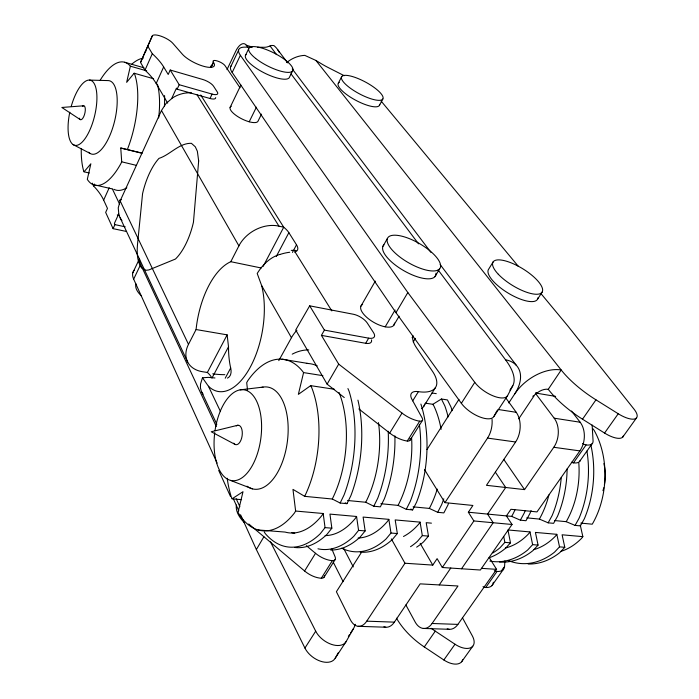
<?xml version="1.0" encoding="UTF-8"?>
<svg xmlns="http://www.w3.org/2000/svg" width="699" height="699" viewBox="0 0 699 699"><rect width="100%" height="100%" fill="white"/><g stroke="black" fill="none" stroke-linecap="round" stroke-linejoin="round"><path stroke-width="1.05" d="M504.879 560.895L504.582 566.304A18.628 9.305 36.4 0 1 497.033 571.459L485.735 587.51A5.601 2.875 36.9 0 1 483 586.679M146.694 70.861L130.372 66.178L126.659 82.333L134.138 73.22L153.64 78.769M322.903 375.669L303.584 372.602L298.351 394.376L310.662 385.647L334.568 389.299M214.96 377.967L208.346 377.373L202.465 377.775L200.534 384.048L200.43 387.823L201.356 391.283L216.839 424.302M191.526 92.888A27.165 22.77 -30.2 0 0 172.426 97.991L165.969 103.592L161.46 110.512L120.149 200.901L118.245 207.883L118.874 214.663A26.361 21.188 -24.8 0 0 121.941 220.552M167.646 103.103L156.192 83.496A81.267 27.881 24.1 0 0 144.999 70.145L140.534 62.447L152.286 35.946A11.962 3.713 25.4 0 1 161.268 36.278A11.962 3.713 25.4 0 1 172.802 43.277L182.36 54.19A18.751 5.854 25.9 0 0 204.274 66.475A18.751 5.854 25.9 0 0 213.51 62.403L213.352 62.176A6.579 2.045 26.3 0 1 216.978 60.883L217.415 61.014A6.579 2.045 26.3 0 1 225.026 65.68L240.028 87.777M140.534 62.447L152.286 35.946M126.563 231.491L113.081 228.652L105.663 212.4L107.471 208.407L103.653 200.097A77.624 33.299 22.7 0 0 93.561 185.934L94.4 184.047M144.999 70.145L152.303 53.701L147.742 46.108M103.653 200.097L109.21 187.778M156.192 83.496L163.662 66.929A81.792 27.06 24.3 0 0 152.303 53.701M170.224 70.031L179.189 84.71L212.094 94.094A9.402 3.093 26.1 0 0 217.284 91.953L213.492 86.117A9.349 3.049 26.1 0 0 202.719 79.468L170.224 70.031L168.214 74.461L163.662 66.929M118.699 214.016L114.383 223.427L114.933 224.624L113.081 228.652M171.718 98.472L176.471 88.118L177.127 89.201L210.015 98.498A9.384 3.119 26.1 0 0 215.703 97.58M177.127 89.201L179.189 84.71M142.028 153.055L120.761 148.013L121.705 161.819L120.918 163.531A63.303 24.797 -76.5 0 1 87.296 179.381L90.861 163.793L84.037 171.797L83.592 170.757A63.303 24.797 -76.5 0 1 81.267 148.677M210.521 67.13L211.421 65.199M211.063 67.06L213.352 62.176M211.22 67.296L213.51 62.403M210.015 98.498L212.094 94.094M226.992 69.655L235.738 51.219A14.513 6.641 -74.1 0 1 246.284 45.199L252.374 47.113M132.819 272.75L139.276 259.154M230.478 67.235L238.577 50.188M217.118 463.061L133.666 279.137L140.639 264.502A29.183 13.211 25.7 0 1 139.555 259.119M438.142 269.98L505.526 359.784A64.806 26.256 31.8 0 1 512.813 385.699L507.588 395.617L493.992 416.333A20.612 8.799 33 0 1 479.479 416.822A20.612 8.799 33 0 1 461.357 403.314L395.966 312.671L232.19 72.469L240.377 55.308A31.577 9.367 26.9 0 1 244.991 47.13L251.308 47.183M245.445 55.466L248.739 48.581M230.102 107.436L240.884 85.077M227.192 478.256A86.361 45.627 -82.9 0 0 231.282 496.919L232.094 498.789L243.007 491.703L238.044 512.463A86.361 45.627 -82.9 0 0 294.384 513.075L295.633 511.048L292.968 489.379L304.677 496.342L332.278 499.016L340.151 503.027L344.083 494.918A99.144 54.076 -83.1 0 0 349.089 391.257L347.919 388.565M340.151 503.027L346.975 503.673L350.898 495.6A98.812 54.304 -83.2 0 0 357.923 400.134M249.211 121.783L256.393 107.183M347.595 500.501L365.734 502.258L373.782 506.225L377.722 498.265A97.537 55.186 -83.4 0 0 388.207 431.213M261.505 114.12L258.158 120.875A15.579 5.208 26.7 0 1 240.412 118.148A15.579 5.208 26.7 0 1 231.299 106.231M292.977 70.145L289.587 76.942A24.587 7.331 26.9 0 1 263.733 72.644A24.587 7.331 26.9 0 1 246.092 54.505M380.885 503.726L398.072 505.386L406.276 509.318L410.226 501.498A95.981 56.2 -83.6 0 0 419.365 424.415M406.276 509.318L412.637 509.921L416.595 502.135A95.676 56.392 -83.7 0 0 420.885 404.066M211.308 376.997A17.195 8.781 27.2 0 0 207.367 372.462L202.701 371.754A30.197 21.8 -26.5 0 1 188.485 344.345L196.07 329.535A66.667 32.949 -79.9 0 1 230.801 261.706L238.901 245.873A31.28 23.661 -30.6 0 1 278.953 226.135L283.724 227.227A18.244 7.243 27.7 0 1 288.87 232.662L296.507 244.807A18.462 7.427 27.9 0 1 295.039 251.928L331.815 310.906M413.083 506.845L429.352 508.418L437.688 512.306L441.646 504.626A94.479 57.126 -83.9 0 0 443.795 498.806M338.403 83.024L341.767 76.523M207.367 372.462L227.14 334.856L196.07 329.535M263.156 266.363L283.724 227.227L200.709 94.977M211.937 378.133L228.512 346.791L227.14 334.856M276.262 256.498L288.87 232.662M493.992 416.333L496.954 410.759M225.218 378.22L230.679 367.997A65.584 33.84 -79.9 0 1 228.512 346.791M292.453 252.409L296.507 244.807M379.4 105.409L382.86 98.97A23.425 6.623 28.2 0 0 354.856 77.327A23.425 6.623 28.2 0 0 349.037 87.218A23.425 6.623 28.2 0 0 382.86 98.97M506.277 515.871L511.694 516.395L520.371 520.178L524.329 512.856A90.512 59.284 -84.7 0 0 525.098 510.96M526.766 517.854L539.383 519.077L548.147 522.826L552.105 515.626A89.184 59.922 -85 0 0 561.218 477.836M278.787 360.632L291.448 337.713A34.068 23.888 -30.8 0 1 296.909 330.216M309.683 305.83L324.397 330.111L321.426 335.38L365.673 343.296L368.67 338.159A11.935 5.111 30.2 0 0 373.519 332.637L367.325 323.104A11.831 5.024 30 0 0 353.327 314.244L309.683 305.83L295.712 329.998L327.115 384.144L344.257 397.539M554.447 520.537L566.225 521.681L575.076 525.395L579.034 518.309A87.891 60.49 -85.4 0 0 586.933 451.065M240.578 514.761L256.367 549.554L304.921 648.052A18.523 11.49 36 0 0 320.509 661.21A18.523 11.49 36 0 0 335.188 658.231L346.145 641.542L353.502 628.576A58.297 35.02 34 0 0 355.345 624.312M382.938 246.31L387.421 238.438M335.188 658.231L338.395 652.595M360.867 306.249L375.293 281.112M327.115 384.144L338.692 364.127L321.426 335.38M385.193 326.826L395.075 310.024M256.367 549.554L263.899 536.762M395.966 312.671L407.832 292.54L240.377 55.308M393.642 325.472L399.112 316.219M434.97 276.638L439.619 268.835A30.258 11.035 30 0 0 407.264 237.843A30.258 11.035 30 0 0 394.682 252.592A30.258 11.035 30 0 0 439.619 268.835M412.104 337.696L413.205 335.87M413.231 341.968L415.433 338.325M493.197 261.793L488.671 269.15A28.694 9.935 31.5 0 0 509.484 293.886A28.694 9.935 31.5 0 0 537.95 297.783M324.467 575.74A5.985 3.486 33.8 0 1 321.313 578.248A19.782 11.455 33.4 0 1 304.607 570.996L315.52 553.302L306.38 545.683M358.832 408.932L389.692 433.048L402.012 413.083A21.171 9.62 32.1 0 0 419.697 421.182A6.405 2.927 32.3 0 0 422.196 418.081L411.929 399.339A16.654 7.427 32.2 0 1 418.404 391.641A40.254 17.501 31.3 0 0 432.419 371.221L416.595 347.91A38.262 15.71 31.7 0 1 412.69 336.175M412.707 400.859L418.404 391.641M423.594 406.573L435.486 387.526M321.313 578.248L332.34 560.65A6.029 3.434 33.6 0 0 335.162 556.963L331.85 549.012M389.692 433.048A20.996 9.873 32.2 0 0 407.255 441.043L419.697 421.182M295.633 511.048L323.174 513.503L321.924 515.495A85.226 46.457 -83.1 0 1 285.105 532.07L258.088 529.956M324.039 577.269L335.057 559.716M409.92 440.379L422.345 420.562M361.514 552.297L336.394 591.721L350.321 619.646A20.105 11.621 -88.4 0 0 366.739 621.166L394.376 622.145L420.143 583.857L457.976 585.989L432.078 623.482A19.432 11.979 -89.5 0 1 415.136 621.979L405.892 604.993M426.993 449.536L458.963 399.347M304.921 648.052L315.703 631.18L270.478 541.847M461.357 403.314L474.761 382.344L407.832 292.54M294.795 547.466A98.812 54.304 -83.2 0 0 327.071 534.237L331.85 528.182L329.945 514.106L356.569 516.482L355.302 518.431A83.845 47.418 -83.4 0 1 325.14 535.591M537.479 299.321L542.179 292.007M348.373 636.396L349.509 634.657M350.653 632.918L353.502 628.576M509.903 390.138L512.813 385.699M508.785 402.939L514.726 393.921A37.143 22.683 -35.8 0 1 561.21 370.007A60.664 21.887 33.7 0 0 595.967 399.828L618.231 413.747A19.624 7.226 34.4 0 0 634.823 418.928A19.624 7.226 34.4 0 0 634.019 409.133L567.955 326.11L540.773 293.37M330.653 550.008A97.222 55.396 -83.4 0 0 360.326 536.858L365.14 530.917L363.113 517.068L388.845 519.357L387.578 521.279A82.508 48.292 -83.6 0 1 358.089 538.055M366.739 621.166L404.966 563.237L432.777 565.089L437.111 558.641L442.318 567.509L480.37 570.017L512.052 524.486L506.391 515.906L468.347 512.218L472.9 505.456L444.948 502.642L424.538 469.641M444.948 502.642L487.535 438.098A21.258 13.98 -82.9 0 0 492.044 419.243M518.728 418.85L535.617 393.554L537.365 392.759A12.04 7.357 -35.8 0 1 548.252 389.299L561.21 370.007L315.922 60.455L304.808 55.378A27.016 22.062 -39.1 0 0 286.704 62.552M505.56 397.617L516.22 412.296A20.935 14.137 -83.1 0 1 515.609 441.986L486.452 485.316L524.556 489.615L553.791 447.281A20.498 14.338 -83.5 0 0 554.202 418.194L535.617 393.554L537.365 392.759L535.81 393.065L536.264 393.668M360.282 552.149A95.676 56.392 -83.7 0 0 392.48 539.392L397.338 533.555L395.18 519.925L420.073 522.136L418.806 524.023A81.215 49.087 -83.9 0 1 403.498 536.474M442.318 567.509L473.878 520.956L512.052 524.486M439.252 584.932L450.794 568.007M461.541 568.776L493.171 522.738L487.57 514.08L505.7 487.491L495.416 472.236M506.391 515.906L510.96 509.291L536.972 511.913L579.864 450.899A20.192 14.461 -83.7 0 0 580.153 422.231L571.502 411.038M462.703 659.76A17.624 9.882 38.4 0 1 443.856 659.978L424.293 646.951L435.276 631.145L455.005 644.233A17.746 9.734 38.1 0 0 470.899 647.641A17.746 9.734 38.1 0 0 472.297 635.81L462.406 617.689M623.499 435.477A19.458 7.462 34.6 0 1 604.565 433.048L582.52 419.199L595.967 399.828M447.203 628.873A19.17 12.11 -89.9 0 0 457.897 624.399L496.596 569.353L489.134 557.435M571.398 462.249A5.915 2.455 35 0 0 573.468 462.86L586.094 444.931A19.686 7.864 34.5 0 0 593.067 440.903L592.132 425.027M502.083 569.842L503.953 567.186M491.878 585.683L503.158 569.702M579.427 461.698L592.018 443.856M443.856 659.978L455.005 644.233M604.565 433.048L618.231 413.747M461.602 661.796L472.786 646.191M622.757 437.067L636.457 417.976M490.156 557.418A90.241 59.415 -84.8 0 0 505.526 548.296L510.488 542.843L507.937 529.964L529.999 531.93L528.706 533.704A76.672 51.49 -85 0 1 505.386 547.99M499.479 562.022A88.922 60.035 -85.1 0 0 533.092 550.471L538.064 545.106L535.425 532.42L556.823 534.324L555.53 536.063A75.562 51.988 -85.4 0 1 534.062 549.58M580.275 525.176L582.852 536.64L581.559 538.352A74.478 52.425 -85.7 0 1 560.982 551.345M323.174 513.503L325.052 527.623L320.282 533.704A99.144 54.076 -83.1 0 1 265.262 533.555L264.239 531.93M356.569 516.482L358.578 530.375L353.764 536.334A97.537 55.186 -83.4 0 1 317.975 548.802M388.845 519.357L390.986 533.031L386.136 538.885A95.981 56.2 -83.6 0 1 341.732 548.208M420.073 522.136L422.327 535.609L417.443 541.358A94.479 57.126 -83.9 0 1 410.514 546.705M431.44 523.149L426.198 522.686L428.478 536.107L423.585 541.839A94.182 57.301 -84 0 1 416.639 547.168M510.488 542.843L504.87 542.38L499.916 547.85A90.512 59.284 -84.7 0 1 492.839 552.935M538.064 545.106L532.621 544.652L527.649 550.034A89.184 59.922 -85 0 1 489.894 561.079M582.852 536.64L562.092 534.796L564.809 547.3L559.523 546.863L554.534 552.158A87.891 60.49 -85.4 0 1 508.278 560.581M564.809 547.3L559.82 552.577A87.637 60.595 -85.5 0 1 528.103 564.014M425.403 403.166L432.847 404.302L441.418 398.998L447.456 399.942L450.89 406.818A94.182 57.301 -84 0 1 452.201 410.671M227.481 378.133C231.299 376.412 231.605 371.553 230.679 367.997M279.207 52.311A27.584 23.128 -37.5 0 0 273.912 45.575L271.771 45.452L267.63 46.789A30.503 8.659 26.6 0 1 263.942 47.287L257.625 47.235M279.714 254.445C269.971 257.337 262.405 265.008 257.206 273.475L261.671 285.664L291.448 337.713M237.835 425.254L211.229 431.764L235.013 444.398M240.176 389.859L263.086 387.097M83.775 105.776L61.835 107.471L80.263 119.608M294.497 251.911L295.039 251.928M89.489 80.088L108.397 80.595A37.729 14.539 -76.5 0 1 113.832 124.099A37.729 14.539 -76.5 0 1 88.581 152.216M358.194 626.313L385.743 627.213M423.341 628.445L449.09 629.283M432.078 623.482L457.897 624.399M481.471 568.339L496.596 569.353M325.052 527.623L331.85 528.182M358.578 530.375L365.14 530.917M390.986 533.031L397.338 533.555M422.327 535.609L428.478 536.107M232.094 498.789L241.583 499.671M373.782 506.225L380.37 506.854L384.31 498.92A97.222 55.396 -83.4 0 0 394.891 435.888M437.688 512.306L443.848 512.9L447.806 505.246A94.182 57.301 -84 0 0 448.548 503.341M520.371 520.178L525.989 520.72L529.956 513.416A90.241 59.415 -84.8 0 0 531.091 510.567M548.147 522.826L553.599 523.341L557.557 516.168A88.922 60.035 -85.1 0 0 567.116 468.907M575.076 525.395L580.362 525.893L584.32 518.833A87.637 60.595 -85.5 0 0 590.716 444.424M580.834 523.097L592.263 524.198A74.478 52.425 -85.7 0 0 594.141 430.374L592.918 428.749M487.535 438.098L515.609 441.986M553.791 447.281L579.864 450.899M497.959 409.457L516.22 412.296M554.202 418.194L580.153 422.231M431.991 392.978L436.272 393.659M281.968 359.199L308.355 363.515M535.81 393.065L555.635 396.394M324.397 330.111L368.67 338.159M230.801 261.706L261.146 267.97M114.933 224.624L125.2 226.808M117.301 214.925L119.415 215.388M92.504 184.405L111.796 188.817M84.037 171.797L89.297 173.02M121.705 161.819L136.279 165.348M120.761 148.013L141.827 153.247M124.658 62.246L143.898 67.786M230.495 480.405L252.479 488.872M410.811 509.055L412.637 509.921M345.219 502.782L346.975 503.673M344.223 75.702L328.128 67.515A29 7.986 27.7 0 1 321.409 63.775L315.922 60.455M73.133 144.614L89.848 153.291M338.692 364.127L402.012 413.083M248.748 523.97L304.607 570.996M220.526 411.589L208.442 386.241L202.465 377.775M381.156 101.119L518.466 266.502M277.783 49.812L287.639 62.858M292.243 68.939L430.925 252.374M440.134 264.537L516.378 365.385M270.024 45.916L276.568 54.636M290.959 73.814L418.518 243.829M203.051 394.114L201.749 392.104M246.284 45.199L247.568 46.973M503.743 459.365L524.556 489.615M432.847 404.302L433.948 406.049A81.215 49.087 -83.9 0 1 441.113 429.308M468.347 512.218L473.878 520.956M197.074 94.837L278.953 226.135M420.16 543.368L432.777 565.089M161.46 110.512L238.901 245.873M391.335 538.912L404.966 563.237M310.662 385.647L311.649 387.473A86.361 45.627 -82.9 0 1 304.677 496.342M134.138 73.22L134.662 74.208A63.303 24.797 -76.5 0 1 127.419 149.42M343.725 548.514L353.292 566.898M333.257 562.188L343.13 581.655M441.418 398.998L444.835 405.892A94.479 57.126 -83.9 0 1 448.138 416.91M120.149 200.901L188.485 344.345M112.312 188.782L119.616 204.187M120.114 217.756L187.734 362.169M140.639 264.502L216.262 426.46M92.285 183.138L93.561 185.934M236.253 498.833L239.862 506.74M233.361 498.85L238.77 510.786M218.7 470.41L230.504 496.5M556.823 534.324L559.523 546.863M529.999 531.93L532.621 544.652M503.699 536.421L504.87 542.38M247.533 390.121L246.703 382.641L247.804 380.675A86.361 45.627 -82.9 0 1 303.584 372.602M435.975 273.204A30.162 11.184 30 0 1 405.516 271.631A30.162 11.184 30 0 1 383.934 244.868M505.526 359.784A38.235 24.185 -34.8 0 1 514.726 393.921M394.376 622.145A19.817 11.778 -88.8 0 1 383.917 626.793M346.145 641.542A18.663 11.333 35.7 0 1 331.457 644.373A18.663 11.333 35.7 0 1 315.703 631.18M133.666 279.137A29.017 13.456 25.6 0 1 134.156 270.268M507.588 395.617A20.787 8.537 32.8 0 1 493.11 395.87A20.787 8.537 32.8 0 1 474.761 382.344M232.19 72.469A31.376 9.707 26.9 0 1 231.491 65.47M603.892 463.603A38.314 27.593 -85.9 0 1 604.39 484.774M603.753 487.762A38.314 27.593 -85.9 0 1 602.949 490.681M578.816 463.157A75.562 51.988 -85.4 0 1 566.225 521.681M514.953 509.955A77.816 50.948 -84.7 0 1 511.694 516.395M548.916 494.979A76.672 51.49 -85 0 1 539.383 519.077M261.671 285.664A66.667 32.949 -79.9 0 1 250.696 366.372A66.667 32.949 -79.9 0 1 208.442 386.241M224.825 374.673A78.568 38.873 27.2 0 1 212.749 373.843M279.696 254.541A30.092 12.556 -25.1 0 1 289.727 252.26M291.247 250.399A31.228 13.578 -26.8 0 1 296.035 250.487M332.34 560.65A19.939 11.271 33.2 0 1 315.52 553.302M371.519 339.88A11.909 5.146 30.2 0 1 365.673 343.296M410.068 438.448A6.352 3.006 32.5 0 1 407.255 441.043M424.721 403.97A39.93 17.982 31.4 0 1 421.628 408.662M145.217 51.971A11.892 3.836 25.3 0 1 145.846 51.307M394.446 323.095A19.039 7.89 30.2 0 1 373.423 322.16A19.039 7.89 30.2 0 1 362.615 304.432M141.504 295.983A22.534 10.59 25.6 0 1 136.06 283.995M244.379 522.607A27.121 15.553 30.9 0 1 236.402 505.028M379.679 104.369A23.364 6.719 28.2 0 1 355.101 99.922A23.364 6.719 28.2 0 1 339.286 82.307M532.874 396.403A12.04 7.357 -35.8 0 1 533.363 395.704M424.293 646.951A54.627 30.118 37.3 0 1 396.499 618.196M435.276 631.145A55.011 29.664 37 0 1 431.204 628.305M582.52 419.199A60.184 22.613 34 0 1 548.252 389.299M236.245 425.918A9.812 4.972 -82.5 0 1 242.099 435.931A9.812 4.972 -82.5 0 1 233.702 443.166M215.012 430.645A45.828 23.233 -82.6 0 1 254.82 397.906A45.828 23.233 -82.6 0 1 244.065 476.202A45.828 23.233 -82.6 0 1 214.742 432.62M261.382 387.482A51.516 26.85 -82.7 0 1 287.14 443.245A51.516 26.85 -82.7 0 1 246.974 486.181M83.338 105.811A7.165 2.674 -76.6 0 1 84.465 114.723A7.165 2.674 -76.6 0 1 79.398 118.21M82.395 106.397A7.165 2.674 -76.6 0 1 82.875 106.021M71.272 106.231A33.473 12.512 -76.6 0 1 95.623 87.008A33.473 12.512 -76.6 0 1 82.001 142.264A33.473 12.512 -76.6 0 1 69.795 112.216M378.482 422.624A83.845 47.418 -83.4 0 1 365.734 502.258M294.751 533.241A84.946 46.658 -83.2 0 1 291.754 532.594M437.259 489.064A81.215 49.087 -83.9 0 1 429.352 508.418M339.067 392.48A85.226 46.457 -83.1 0 1 332.278 499.016M306.354 363.436A85.226 46.457 -83.1 0 1 317.215 365.857M411.606 437.897A82.508 48.292 -83.6 0 1 398.072 505.386M292.226 354.157A99.144 54.076 -83.1 0 1 308.766 349.928M157.424 84.151A62.683 25.426 -76.5 0 1 158.638 117.991M126.816 187.716A62.683 25.426 -76.5 0 1 113.832 189.28M100.114 80.333A63.303 24.797 -76.5 0 1 130.372 66.178M164.571 95.527A72.897 29.585 -76.5 0 1 164.431 106.038M121.495 199.669A72.897 29.585 -76.5 0 1 119.398 200.194M131.901 64.072A72.897 29.585 -76.5 0 1 143.269 58.148M493.345 582.223A18.497 9.471 36.6 0 1 485.735 587.51M497.033 571.459A5.636 2.822 36.7 0 1 494.289 570.611M586.094 444.931A5.959 2.394 34.7 0 1 582.512 443.507M580.292 460.379A19.528 8.082 34.7 0 1 573.468 462.86M198.673 160.919L193.448 222.238A49.306 21.94 -77.7 0 1 175.44 259.041L148.861 269.936L146.17 270.286L141.582 267.988C135.789 259.373 137.048 248.355 138.096 238.569L142.561 193.71A48.449 21.162 -77.4 0 1 158.97 158.385C170.093 154.846 179.259 142.893 191.412 143.321L195.318 146.825L197.354 151.264L198.673 160.919M255.642 58.419A24.648 7.226 27 0 0 292.453 71.149A24.648 7.226 27 0 0 264.379 48.878A24.648 7.226 27 0 0 255.642 58.419M498.317 274.253A28.781 9.795 31.5 0 0 541.105 293.161A28.781 9.795 31.5 0 0 513.328 263.776A28.781 9.795 31.5 0 0 498.317 274.253"/></g></svg>
